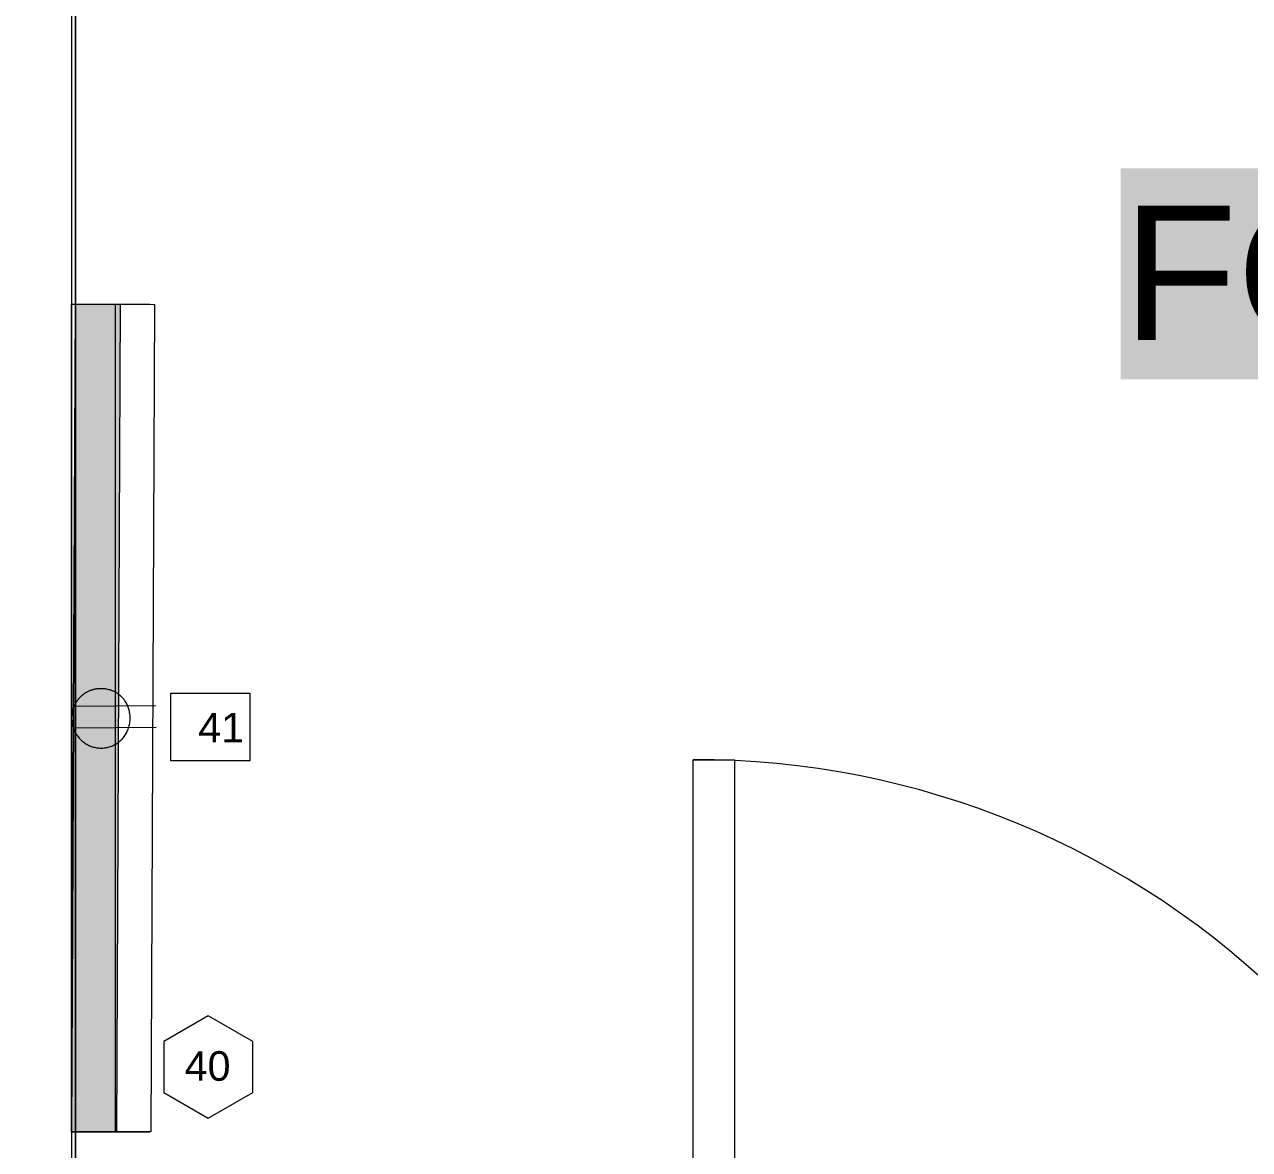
# Model space of a CAD drawing. Header units: inches. Extents: x 0.9 to 36.3, y 0.7 to 23.3.
# Drawn here: x 20.31 to 20.852, y 11.352 to 11.85 of the extents above; entities that cross this region are included whole.
import ezdxf

# ---------------------------------------------------------------- set-up
doc = ezdxf.new("R2010")
doc.units = ezdxf.units.IN
for name, color, linetype, lineweight, true_color in [('Doors', 7, 'Continuous', 5, 0xf2db9c), ('Lights', 7, 'Continuous', 5, 0xff0a0a), ('Numbering Lights', 1, 'Continuous', 0, 0xff0000), ('PDF_Geometry', 7, 'Continuous', 9, 0x777777)]:
    doc.layers.add(name, color=color, linetype=linetype, lineweight=lineweight, true_color=true_color)
doc.layers.add('Numbering receptecles', color=170, linetype='Continuous', lineweight=0)
doc.layers.add('Receptacles', color=170, linetype='Continuous', lineweight=0)
doc.layers.add('PDF_Solid Fills', color=7, linetype='Continuous', true_color=0xffffff)
doc.layers.add('PDF_Text', color=7, linetype='Continuous')
doc.styles.add('PDF Arial', font='arial.ttf')
doc.styles.get("Standard").update_dxf_attribs({"font": 'arial.ttf'})

msp = doc.modelspace()

# ---------------------------------------------------------------- linework, layer by layer
at = {"layer": 'Doors', "linetype": 'ByBlock'}
msp.add_lwpolyline([(20.62416, 11.52453), (20.62416, 11.14955), (20.60583, 11.14955), (20.60583, 11.52453)], close=True, dxfattribs=at)
msp.add_lwpolyline([(21.35413, 11.52453, 0.413987), (20.97915, 11.14955, 0.417563), (20.60583, 11.52453)], format="xyb", dxfattribs=at)
at = {"layer": 'Lights', "linetype": 'ByBlock'}
for p, q in [((20.33084, 11.35974), (20.33084, 11.72598)), ((20.33084, 11.72598), (20.36546, 11.72598)), ((20.35026, 11.35974), (20.35026, 11.72598)), ((20.36546, 11.35974), (20.33084, 11.35974))]:
    msp.add_line(p, q, dxfattribs=at)
for points in [[(20.36751, 11.72582), (20.36584, 11.35983), (20.33084, 11.35999), (20.33251, 11.72598)], [(20.35084, 11.3599), (20.35251, 11.72589), (20.33251, 11.72598), (20.33084, 11.35999)]]:
    msp.add_lwpolyline(points, close=True, dxfattribs=at)
msp.add_lwpolyline([(20.35084, 11.3599), (20.35251, 11.72589)], dxfattribs=at)
at = {"layer": 'Lights', "linetype": 'ByBlock', "transparency": 33554559}
msp.add_solid([(20.35084, 11.3599), (20.35251, 11.72589), (20.33084, 11.35999), (20.33251, 11.72598)], dxfattribs=at)
at = {"layer": 'Numbering Lights', "linetype": 'ByBlock', "ltscale": 0.001}
msp.add_lwpolyline([(20.39133, 11.41128), (20.37168, 11.39993), (20.37168, 11.37724), (20.39133, 11.3659), (20.41098, 11.37724), (20.41098, 11.39993)], close=True, dxfattribs=at)
at = {"layer": 'Numbering receptecles', "linetype": 'ByBlock', "ltscale": 0.001}
msp.add_lwpolyline([(20.37472, 11.55394), (20.40972, 11.55394), (20.40972, 11.52408), (20.37472, 11.52408)], close=True, dxfattribs=at)
at = {"layer": 'PDF_Geometry', "linetype": 'ByBlock'}
for points in [[(20.26584, 12.44949), (20.33084, 12.44949), (20.33084, 12.35783), (20.33084, 12.16117), (20.33084, 12.03618), (20.35917, 12.03618), (20.3925, 12.03618), (20.3925, 11.93785), (20.38084, 11.93785), (20.33084, 11.93785), (20.33084, 11.14955), (20.55583, 11.14955), (20.5925, 11.14955), (20.5925, 11.10121), (20.56583, 11.10121), (20.33084, 11.10121), (20.33084, 10.6629), (20.23751, 10.6629)], [(20.33251, 11.14955), (20.33251, 11.93618), (20.33251, 11.15121), (20.5925, 11.15121), (20.33084, 11.15121), (20.33084, 11.14955), (20.5925, 11.14955), (20.5925, 11.15121), (20.5925, 11.15288), (20.33251, 11.15288), (20.33251, 11.93451), (20.33251, 11.93618), (20.3925, 11.93618), (20.3925, 11.93785)], [(20.33084, 11.93785), (20.33084, 11.14955)]]:
    msp.add_lwpolyline(points, dxfattribs=at)
at = {"layer": 'PDF_Solid Fills', "linetype": 'ByBlock', "transparency": 33554559}
msp.add_solid([(20.79502, 11.69277), (21.08001, 11.69277), (20.79502, 11.7861), (21.08001, 11.7861)], dxfattribs=at)
at = {"layer": 'Receptacles', "linetype": 'ByBlock'}
for points in [[(20.36817, 11.5484), (20.33184, 11.54805)], [(20.36826, 11.53878), (20.33163, 11.53843)]]:
    msp.add_lwpolyline(points, dxfattribs=at)
msp.add_rational_spline([(20.33084, 11.54286), (20.33078, 11.54635), (20.33208, 11.54959), (20.33452, 11.55208), (20.33697, 11.55457), (20.34018, 11.55593), (20.34367, 11.55594), (20.35107, 11.55601), (20.35667, 11.55051), (20.35674, 11.54311), (20.35681, 11.53571), (20.35132, 11.52973), (20.34392, 11.52966), (20.33689, 11.5296), (20.33091, 11.53546), (20.33084, 11.54286)], [1, 0.948448710105, 0.948448710105, 1, 0.948448710105, 0.948448710105, 1, 1, 1, 1, 1, 1, 1, 1, 1, 1], degree=3, knots=[0, 0, 0, 0, 0.79168, 0.79168, 0.79168, 1.583359, 1.583359, 1.583359, 2.583359, 2.583359, 2.583359, 3.583359, 3.583359, 3.583359, 4.583359, 4.583359, 4.583359, 4.583359], dxfattribs=at)

# ---------------------------------------------------------------- texts
at = {"layer": 'Numbering Lights', "linetype": 'ByBlock', "ltscale": 0.001}
msp.add_text('40', height=0.01309, dxfattribs=at).set_placement((20.38082, 11.38248))
at = {"layer": 'Numbering receptecles', "linetype": 'ByBlock', "ltscale": 0.001}
msp.add_text('41', height=0.01309, dxfattribs=at).set_placement((20.38683, 11.53215))
at = {"layer": 'PDF_Text', "linetype": 'ByBlock', "insert": (20.79586, 11.73944), "char_height": 0.059386, "attachment_point": 4, "style": 'PDF Arial'}
msp.add_mtext('FOYER', dxfattribs=at)

doc.saveas('drawing.dxf')
